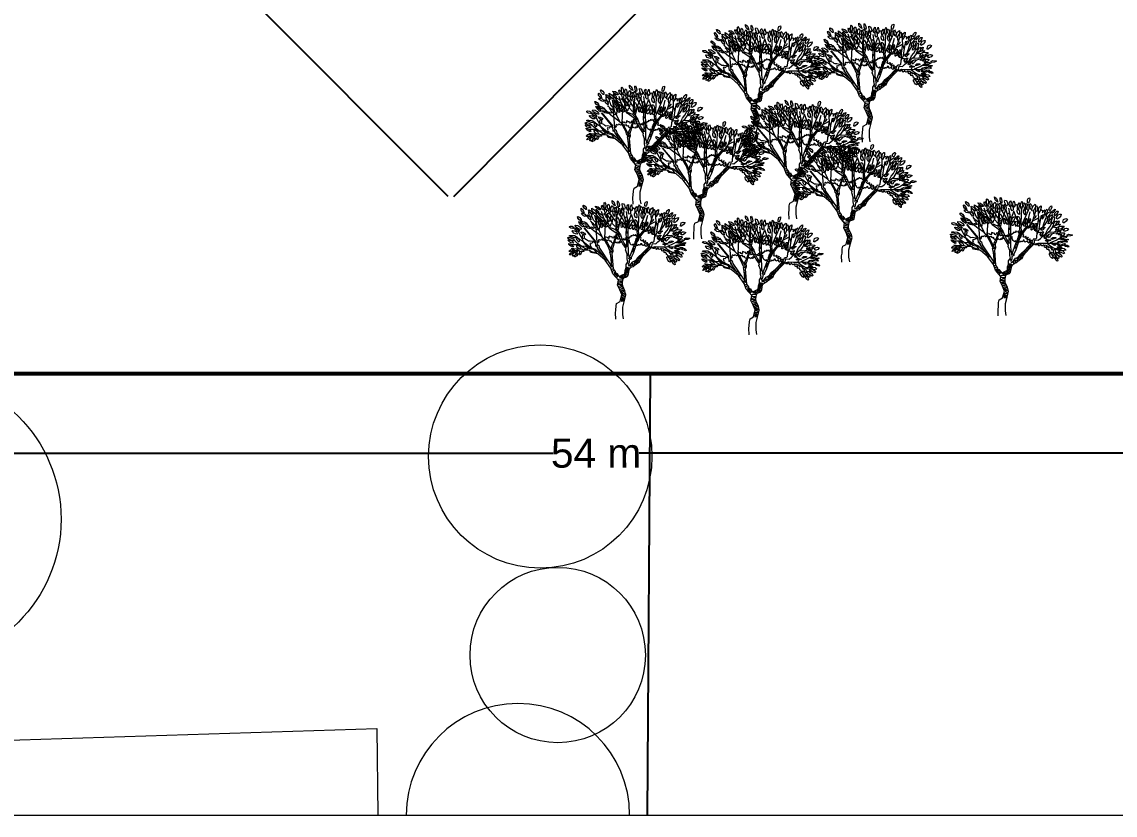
# Model space of a CAD drawing. Header units: millimetres. Extents: x 1055 to 35274, y -3049 to 16218.
# Drawn here: x 3909 to 6540, y 1122 to 3032 of the extents above; entities that cross this region are included whole.
import ezdxf

# ---------------------------------------------------------------- set-up
doc = ezdxf.new("R2010")
doc.units = ezdxf.units.MM
doc.linetypes.add('-1', pattern=[0])
doc.linetypes.add('DASHED', pattern=[0.75, 0.5, -0.25])
for name, color, linetype, lineweight in [('0-construction line', 1, 'Continuous', 0), ('Alberi', 84, 'Continuous', 9), ('Cartiglio', 8, 'Continuous', 9), ('contorno lotto', 162, 'Continuous', 53), ('Edifici__Null__ 1_ 2_ 3_ 4_ 5_ 6_ 7_ 8_ 9_ 10_ 11_', 250, '-1', 9), ('L-DAUN', 3, 'Continuous', 0), ('L-TRUNK', 22, 'Continuous', 0), ('Quote', 8, 'Continuous', 9), ('tree1', 7, 'Continuous', 0)]:
    doc.layers.add(name, color=color, linetype=linetype, lineweight=lineweight)
doc.layers.add('outside flooring', color=6, linetype='Continuous')
doc.layers.add('Recinzioni_', color=14, linetype='Continuous')
doc.styles.get("Standard").update_dxf_attribs({"font": 'arial.ttf'})
doc.dimstyles.new('ISO-25', dxfattribs={"dimtxt": 70, "dimasz": 80, "dimexe": 1.25, "dimexo": 0.625, "dimtad": 1, "dimtxsty": 'Standard', "dimcen": 2.5, "dimadec": 0, "dimazin": 0, "dimtfac": 1, "dimtmove": 0, "dimatfit": 3, "dimfxl": 1, "dimarcsym": 0})

# ---------------------------------------------------------------- blocks, each defined once
blk = doc.blocks.new('*D7')
at = {"layer": 'Defpoints', "color": 0, "transparency": 16777216}
for p in [(2596.2, 2184.2), (7985.2, 2184.2), (7985.2, 1993.1)]:
    blk.add_point(p, dxfattribs=at)
at = {"layer": 'Quote', "color": 0, "lineweight": -2, "transparency": 16777216}
for p, q in [((2596.2, 2183.5), (2596.2, 1991.9)), ((7985.2, 2183.5), (7985.2, 1991.9)), ((2676.2, 1993.1), (5186.5, 1993.1)), ((7905.2, 1993.1), (5394.8, 1993.1))]:
    blk.add_line(p, q, dxfattribs=at)
at = {"layer": 'Quote', "color": 0, "transparency": 16777216}
for points in [[(2676.2, 2006.5), (2676.2, 1979.8), (2596.2, 1993.1)], [(7905.2, 2006.5), (7905.2, 1979.8), (7985.2, 1993.1)]]:
    blk.add_solid(points, dxfattribs=at)
at = {"layer": 'Quote', "color": 0, "transparency": 16777216, "insert": (5290.7, 1993.1), "char_height": 70, "attachment_point": 5, "rotation": 0.094}
blk.add_mtext('54 m', dxfattribs=at)
blk = doc.blocks.new('TREE-19')
for p, q in [((-2330, 248), (-2490, 410)), ((-2036, 24), (-2361, 66)), ((-1888, -59), (-2311, 371)), ((-1646, -162), (-2132, 331)), ((-1450, -219), (-1958, 297)), ((-1114, 1178), (-1793, 1310)), ((-1277, -252), (-1793, 272)), ((-1246, 1435), (-1783, 1611)), ((-1180, 1320), (-1758, 1435)), ((-1031, 1047), (-1758, 1147)), ((-954, 915), (-1734, 995)), ((-1277, 1528), (-1724, 1712)), ((-830, 749), (-1658, 815)), ((-1329, 1650), (-1654, 1802)), ((-1121, -268), (-1640, 259)), ((-1422, 1965), (-1589, 2093)), ((-1374, 1799), (-1582, 1934)), ((-712, 596), (-1551, 617)), ((-977, -271), (-1501, 261)), ((-1388, 1904), (-1382, 2049)), ((-842, -265), (-1371, 272)), ((-570, 454), (-1311, 447)), ((-1278, 1545), (-1261, 1938)), ((-466, 357), (-1249, 312)), ((-716, -251), (-1245, 286)), ((-1163, 1286), (-1141, 1823)), ((-596, -230), (-1115, 296)), ((-1047, 1072), (-1019, 1749)), ((-483, -203), (-973, 294)), ((-929, 888), (-896, 1698)), ((-810, 728), (-773, 1658)), ((-375, -170), (-797, 258)), ((-691, 585), (-649, 1613)), ((-369, 253), (-677, 215)), ((-571, 457), (-527, 1540)), ((-239, -114), (-538, 144)), ((-150, -75), (-536, 252)), ((-451, 342), (-407, 1421)), ((-31, 141), (-363, 869)), ((-330, 237), (-292, 1177)), ((3, 258), (-264, 979)), ((-216, 167), (-192, 456)), ((34, 380), (-166, 1189)), ((85, 589), (-113, 1388)), ((146, 759), (-44, 1529)), ((10, 168), (486, 338)), ((21, 264), (394, 394)), ((213, 906), (32, 1637)), ((40, 410), (622, 561)), ((66, 520), (741, 695)), ((88, 115), (311, 198)), ((99, 632), (814, 817)), ((284, 1034), (114, 1721)), ((140, 746), (870, 935)), ((191, 862), (921, 1052)), ((365, 1158), (236, 1810)), ((253, 982), (976, 1169)), ((261, -8), (432, 511)), ((329, 1105), (1044, 1291)), ((376, -9), (606, 660)), ((475, 1298), (386, 1891)), ((421, 1232), (1132, 1416)), ((503, -8), (730, 548)), ((535, 1365), (1237, 1547)), ((575, 1406), (537, 1950)), ((604, -6), (998, 650)), ((683, 1507), (669, 1987)), ((683, 1507), (1352, 1680)), ((727, -1), (1181, 646)), ((763, 7), (983, -398)), ((793, 1595), (838, 2015)), ((824, 3), (1388, 623)), ((875, 3), (1170, -482)), ((893, 1664), (1024, 2024)), ((893, 1664), (1476, 1816)), ((968, 13), (1497, 594)), ((994, 14), (1308, -465)), ((1039, 1751), (1238, 2011)), ((1114, 24), (1606, 565)), ((1117, 28), (1493, -442)), ((1258, 32), (1684, -419)), ((1262, 39), (1714, 535)), ((1380, 1894), (1600, 1951)), ((1384, 54), (1858, -397)), ((1452, 62), (1847, 495)), ((1568, 75), (2030, -303)), ((1647, 90), (1980, 456)), ((1752, 97), (2129, -228)), ((1846, 123), (2119, 422)), ((1875, 119), (2236, -147)), ((1974, 148), (2340, -68)), ((2010, 155), (2239, 406)), ((2134, 181), (2436, 6)), ((2178, 190), (2359, 389)), ((2275, 213), (2481, 163)), ((2350, 231), (2478, 372)), ((-1888, -59), (-2265, -125)), ((-1777, -111), (-2164, -282)), ((-1646, -162), (-2055, -414)), ((-1505, -205), (-1958, -510)), ((-1362, -238), (-1831, -611)), ((-1185, -263), (-1686, -701)), ((-1038, -271), (-1547, -761)), ((-891, -269), (-1434, -791)), ((-731, -253), (-1302, -803)), ((-552, -220), (-1146, -791)), ((-349, -928), (-984, -1390)), ((-346, -160), (-946, -738)), ((-217, -445), (-932, -939)), ((-406, -1149), (-927, -1558)), ((-291, -697), (-921, -1164)), ((-438, -1364), (-853, -1700)), ((-427, -482), (-794, -753)), ((-475, -1579), (-790, -1873)), ((-128, -256), (-701, -539)), ((-480, -1779), (-680, -1984)), ((-491, -1973), (-622, -2173)), ((-491, -2204), (-575, -2372)), ((-480, -1737), (-238, -1952)), ((-480, -1936), (-328, -2089)), ((-480, -2136), (-370, -2388)), ((-233, -118), (-468, -393)), ((-454, -1548), (-228, -1774)), ((-443, -1417), (-238, -1548)), ((-412, -1217), (-154, -1443)), ((-359, -1017), (-23, -1406)), ((-307, -781), (30, -1248)), ((-238, -571), (72, -1049)), ((-154, -350), (66, -755)), ((-97, -247), (46, -414)), ((140, -93), (50, -590)), ((218, -150), (144, -538)), ((335, -239), (175, -819)), ((417, -317), (231, -989)), ((293, -11), (333, -196)), ((498, -401), (301, -1113)), ((312, -219), (1112, -450)), ((576, -494), (375, -1221)), ((398, -8), (472, -270)), ((651, -597), (450, -1323)), ((467, -368), (1258, -596)), ((517, -8), (649, -342)), ((724, -710), (525, -1430)), ((585, -506), (1346, -726)), ((792, -837), (595, -1550)), ((856, -980), (661, -1688)), ((678, -637), (1402, -846)), ((680, -4), (802, -376)), ((914, -1146), (722, -1844)), ((754, -763), (1433, -959)), ((963, -1345), (779, -2011)), ((820, -895), (1450, -1109)), ((995, -1606), (835, -2187)), ((887, -1060), (1445, -1280)), ((951, -2142), (890, -2362)), ((930, -1201), (1420, -1440)), ((963, -1345), (1386, -1572)), ((985, -1484), (1327, -1733)), ((995, -1606), (1241, -1899)), ((997, -1775), (1123, -2077))]:
    blk.add_line(p, q)
blk.add_circle((0, 0), 145)
for centre, radius, start, end in [((-998, 1698), 1969, 220.736599, 296.23892), ((1701, 2705), 3197, 191.629118, 235.247856), ((1969, 15), 1969, 100.736599, 176.23892), ((377, 8234), 8243, 268.382188, 284.988669), ((4051, -2044), 4538, 155.048206, 185.596524), ((-971, -1713), 1969, 340.736599, 56.23892)]:
    blk.add_arc(centre, radius, start, end)
blk = doc.blocks.new('TREE-4')
blk.add_lwpolyline([(218, 797, 0.07861572), (51, 843, 0.06746967), (-150, 840, 0.09383909), (-342, 771, 0.07485286), (-541, 611, 0.09905294), (-671, 398, 0.07035429), (-743, 55, 0.09130644), (-707, -265, 0.09828523), (-565, -529, 0.13267708), (-321, -702, 0.10467342), (52, -757, 0.10296821), (434, -652, 0.16479603), (610, -472, 0.0778596), (683, -224, 0.07213624), (681, 55, 0.0409464), (610, 350, 0.06377986), (526, 526, 0.06916554), (387, 687, 0.07331073)], format="xyb", close=True)
for centre, radius in [((5, -40), 74.5), ((22, 76), 41.4)]:
    blk.add_circle(centre, radius)
for centre, radius, start, end in [((-37, -72), 770, 157.176454, 179.629655), ((74, -118), 889, 136.308422, 157.176454), ((334, -367), 1249, 120.210932, 136.308422), ((26, 163), 636, 97.583481, 120.210932), ((55, -57), 858, 80.460401, 97.583481), ((106, 248), 549, 59.016862, 80.460401), ((3, 76), 749, 43.577352, 59.016862), ((145, 211), 554, 25.596938, 43.577352), ((22, 152), 690, 8.825361, 25.596938), ((-54, 138), 767, 338.401497, 352.998992), ((-62, 139), 774, 352.998992, 8.825361), ((-233, -70), 574, 179.629655, 209.86044), ((59, 97), 910, 209.86044, 233.76278), ((96, 148), 973, 233.76278, 257.278482), ((-32, -419), 392, 257.278482, 294.710514), ((-217, -15), 836, 294.710514, 312.518692), ((-309, 85), 972, 312.518692, 329.022513), ((-1063, 538), 1852, 329.022513, 338.401497)]:
    blk.add_arc(centre, radius, start, end)
blk = doc.blocks.new('676878')
at = {"layer": 'tree1'}
for p, q in [((-613, 186), (-474, 202)), ((-474, 202), (-577, 257)), ((-577, 257), (-577, 257))]:
    blk.add_line(p, q, dxfattribs=at)
blk.add_circle((-45, 0), 45.1, dxfattribs=at)
for centre, radius, start, end in [((-15, -22), 634, 160.842609, 187.275005), ((-15, -22), 622, 126.075083, 153.62454), ((-425, 220), 265, 48.520325, 80.515134), ((-15, -22), 629, 89.332148, 114.385638), ((-389, 446), 154, 343.655493, 39.759999), ((-211, 505), 228, 352.077489, 26.612844), ((-105, 671), 238, 304.186829, 338.541103), ((-15, -22), 627, 62.876655, 77.702132), ((90, 537), 182, 315.845394, 359.765052), ((-293, 2253), 1928, 285.439748, 290.709938), ((482, 26), 276, 83.532262, 121.654398), ((1128, 2444), 2321, 250.086489, 256.345106), ((-15, -22), 618, 31.409837, 49.47525), ((-15, -22), 630, 340.330732, 19.429966), ((-725, -1138), 1040, 77.372822, 85.464893), ((-10, -616), 693, 134.778173, 147.331466), ((-15, -22), 619, 200.810297, 231.439163), ((-301, -493), 103, 97.74104, 188.810745), ((-1600, -639), 1308, 2.946464, 10.923814), ((-15, -22), 616, 243.149833, 261.835621), ((143, -548), 260, 160.600851, 199.399149), ((114, -447), 210, 186.191154, 248.495169), ((-15, -22), 623, 274.723625, 290.327701), ((344, -469), 193, 170.631375, 220.627816), ((380, -165), 355, 230.458233, 263.10928), ((-15, -22), 607, 305.394039, 326.246376), ((418, 524), 774, 266.745495, 282.014626), ((-5, -770), 644, 39.653587, 53.992991)]:
    blk.add_arc(centre, radius, start, end, dxfattribs=at)
blk = doc.blocks.new('T-PLUMERIA1')
at = {"layer": 'L-DAUN'}
for points in [[(-2208, 4689), (-2276, 4746), (-2305, 4751), (-2314, 4698), (-2290, 4626), (-2242, 4548), (-2203, 4568), (-2189, 4602), (-2198, 4640)], [(-1736, 4481), (-1745, 4599), (-1763, 4694), (-1822, 4742), (-1852, 4754), (-1849, 4688), (-1825, 4591), (-1796, 4522), (-1757, 4448), (-1739, 4433)], [(-1629, 4519), (-1620, 4611), (-1629, 4730), (-1659, 4769), (-1692, 4691), (-1695, 4605), (-1683, 4540), (-1665, 4522)], [(-1454, 4555), (-1463, 4656), (-1496, 4724), (-1552, 4789), (-1600, 4831), (-1611, 4780), (-1603, 4706), (-1582, 4656), (-1546, 4605), (-1505, 4543), (-1469, 4534)], [(-1419, 4591), (-1377, 4665), (-1371, 4724), (-1368, 4816), (-1383, 4855), (-1421, 4810), (-1451, 4754), (-1469, 4683), (-1457, 4629)], [(-1285, 5070), (-1353, 5099), (-1362, 5036), (-1333, 4935), (-1285, 4877), (-1256, 4906), (-1256, 4969), (-1266, 5017)], [(-1273, 4561), (-1249, 4614), (-1249, 4709), (-1249, 4772), (-1306, 4825), (-1321, 4783), (-1321, 4691), (-1318, 4623), (-1309, 4591)], [(-1101, 4887), (-1145, 4837), (-1166, 4780), (-1172, 4694), (-1175, 4629), (-1169, 4585), (-1151, 4605), (-1128, 4668), (-1089, 4754), (-1077, 4825), (-1080, 4869)], [(-1024, 4955), (-1047, 4881), (-1041, 4763), (-1018, 4659), (-1003, 4599), (-994, 4629), (-976, 4706), (-964, 4807), (-988, 4884), (-997, 4917)], [(-835, 4633), (-835, 4736), (-862, 4816), (-909, 4882), (-930, 4864), (-921, 4763), (-894, 4668), (-859, 4633)], [(-687, 4692), (-636, 4757), (-627, 4840), (-648, 4908), (-678, 4971), (-695, 4908), (-713, 4825), (-716, 4757), (-704, 4722)], [(-600, 4544), (-553, 4606), (-547, 4674), (-550, 4751), (-565, 4796), (-600, 4763), (-636, 4680), (-642, 4606), (-633, 4561)], [(-497, 4722), (-473, 4814), (-488, 4903), (-520, 4959), (-547, 4971), (-553, 4903), (-541, 4819), (-529, 4751), (-514, 4727)], [(-375, 4751), (-321, 4808), (-286, 4891), (-274, 4971), (-280, 5009), (-336, 4992), (-378, 4932), (-405, 4831), (-399, 4781)], [(-267, 4825), (-314, 4757), (-344, 4677), (-332, 4582), (-317, 4534), (-290, 4579), (-264, 4638), (-264, 4700), (-258, 4769)], [(-158, 4558), (-131, 4609), (-134, 4704), (-155, 4799), (-179, 4796), (-197, 4713), (-209, 4641), (-200, 4558), (-185, 4544)], [(-96, 5123), (-135, 5041), (-159, 4949), (-145, 4867), (-106, 4896), (-82, 4978), (-77, 5051), (-77, 5109)], [(-30, 4766), (-39, 4837), (-60, 4882), (-105, 4825), (-120, 4745), (-131, 4653), (-105, 4612), (-81, 4636), (-60, 4686)], [(26, 4861), (-36, 4754), (-57, 4650), (-42, 4597), (-13, 4630), (29, 4701), (44, 4769), (44, 4822)], [(160, 5147), (82, 5080), (49, 5002), (20, 4911), (68, 4940), (140, 5012), (155, 5089), (160, 5123)], [(202, 4680), (211, 4751), (211, 4825), (175, 4881), (139, 4920), (119, 4887), (113, 4813), (122, 4748), (142, 4700), (181, 4644)], [(318, 4748), (252, 4718), (228, 4653), (240, 4620), (252, 4605), (297, 4629), (320, 4665), (332, 4715), (329, 4745)], [(326, 4760), (359, 4834), (362, 4908), (332, 4988), (291, 4950), (276, 4863), (279, 4780), (294, 4733)], [(434, 4789), (403, 4707), (412, 4646), (438, 4589), (464, 4602), (477, 4654), (486, 4715), (473, 4741)], [(493, 5062), (445, 5015), (424, 4917), (436, 4834), (454, 4795), (484, 4792), (507, 4890), (507, 4994), (507, 5041)], [(599, 4941), (537, 4867), (516, 4790), (519, 4742), (539, 4736), (587, 4787), (608, 4855), (617, 4897)], [(872, 4894), (765, 4873), (682, 4808), (646, 4730), (709, 4730), (816, 4802), (857, 4840), (881, 4867)], [(843, 4768), (786, 4715), (739, 4663), (730, 4606), (773, 4606), (821, 4659), (852, 4715), (865, 4741)], [(1036, 4807), (950, 4745), (882, 4683), (837, 4611), (834, 4564), (849, 4546), (914, 4591), (977, 4638), (1015, 4700), (1036, 4763)], [(1169, 4742), (1077, 4700), (1030, 4662), (974, 4591), (959, 4543), (994, 4540), (1083, 4597), (1143, 4650), (1169, 4686), (1190, 4715)], [(1389, 4939), (1319, 4892), (1275, 4835), (1265, 4746), (1292, 4746), (1366, 4815), (1404, 4874), (1414, 4931)], [(1490, 4805), (1443, 4755), (1391, 4676), (1369, 4599), (1394, 4597), (1463, 4654), (1493, 4706), (1503, 4768), (1500, 4790)], [(-2513, 4203), (-2537, 4299), (-2586, 4362), (-2668, 4391), (-2721, 4401), (-2707, 4328), (-2634, 4241), (-2591, 4207), (-2533, 4179)], [(-2436, 4338), (-2441, 4434), (-2484, 4483), (-2528, 4521), (-2586, 4531), (-2576, 4473), (-2508, 4362), (-2450, 4328)], [(-2343, 4529), (-2387, 4577), (-2455, 4616), (-2459, 4582), (-2397, 4481), (-2339, 4437), (-2319, 4437), (-2314, 4486)], [(-2303, 3985), (-2300, 4066), (-2321, 4160), (-2351, 4232), (-2407, 4294), (-2425, 4255), (-2419, 4163), (-2395, 4092), (-2365, 4033), (-2330, 3997)], [(-2193, 4163), (-2205, 4249), (-2244, 4321), (-2288, 4359), (-2348, 4380), (-2333, 4318), (-2303, 4249), (-2273, 4193), (-2235, 4157), (-2199, 4134)], [(-2078, 4270), (-2086, 4347), (-2110, 4410), (-2175, 4469), (-2226, 4505), (-2273, 4519), (-2273, 4478), (-2229, 4392), (-2181, 4335), (-2128, 4285)], [(-2128, 4149), (-2122, 4246), (-2155, 4318), (-2178, 4318), (-2193, 4211), (-2178, 4146), (-2164, 4116)], [(-2018, 4359), (-2024, 4451), (-2042, 4534), (-2069, 4588), (-2104, 4620), (-2122, 4558), (-2095, 4457), (-2057, 4383)], [(-1122, 4620), (-1163, 4558), (-1169, 4487), (-1166, 4427), (-1157, 4377), (-1148, 4359), (-1128, 4380), (-1101, 4445), (-1098, 4510), (-1104, 4585)], [(-884, 4077), (-837, 4187), (-825, 4264), (-837, 4318), (-887, 4282), (-926, 4202), (-929, 4125), (-923, 4080)], [(-856, 4615), (-912, 4535), (-915, 4463), (-912, 4398), (-897, 4389), (-841, 4425), (-814, 4508), (-814, 4573), (-823, 4600)], [(-584, 4071), (-587, 4152), (-611, 4235), (-667, 4285), (-733, 4297), (-733, 4249), (-688, 4169), (-650, 4101), (-617, 4066)], [(-421, 4261), (-415, 4362), (-433, 4436), (-463, 4439), (-492, 4362), (-480, 4249), (-472, 4199), (-454, 4208)], [(107, 4647), (86, 4703), (56, 4659), (44, 4585), (50, 4499), (56, 4451), (86, 4481), (116, 4561), (119, 4599)], [(306, 4595), (218, 4504), (221, 4433), (241, 4378), (306, 4423), (332, 4482), (345, 4556), (335, 4595)], [(312, 4436), (267, 4374), (260, 4283), (283, 4222), (309, 4267), (335, 4335), (351, 4394), (345, 4430)], [(495, 4585), (451, 4572), (394, 4532), (399, 4498), (373, 4458), (377, 4411), (416, 4406), (434, 4467), (451, 4498), (473, 4515), (499, 4537), (508, 4563)], [(495, 4219), (521, 4310), (495, 4315), (464, 4267), (438, 4210), (442, 4184), (486, 4210)], [(592, 4280), (511, 4232), (501, 4157), (511, 4105), (547, 4111), (579, 4163), (608, 4209), (612, 4248)], [(547, 4367), (634, 4419), (695, 4485), (743, 4554), (739, 4598), (682, 4576), (621, 4541), (577, 4493), (547, 4441), (538, 4402)], [(686, 4303), (667, 4241), (670, 4150), (686, 4063), (699, 4056), (725, 4121), (729, 4202), (709, 4261), (703, 4280)], [(826, 4410), (771, 4358), (751, 4280), (742, 4209), (748, 4170), (800, 4228), (820, 4290), (833, 4335), (836, 4381)], [(1140, 4635), (1083, 4594), (1057, 4552), (1042, 4481), (1021, 4424), (1033, 4413), (1092, 4436), (1134, 4499), (1164, 4567), (1167, 4617), (1167, 4650)], [(1232, 4519), (1167, 4481), (1104, 4421), (1077, 4335), (1077, 4306), (1113, 4306), (1167, 4365), (1205, 4427), (1232, 4472), (1238, 4493)], [(1532, 4258), (1440, 4235), (1354, 4214), (1285, 4169), (1262, 4131), (1294, 4107), (1392, 4140), (1460, 4181), (1502, 4217)], [(1463, 4589), (1414, 4582), (1342, 4552), (1302, 4513), (1277, 4456), (1319, 4448), (1391, 4473), (1456, 4530), (1480, 4565)], [(1629, 4448), (1555, 4401), (1493, 4324), (1483, 4258), (1505, 4262), (1580, 4310), (1644, 4379), (1654, 4438)], [(-2823, 3686), (-2871, 3778), (-2948, 3787), (-3035, 3758), (-2972, 3691), (-2900, 3662), (-2837, 3657)], [(-2798, 4048), (-2827, 4169), (-2924, 4203), (-2997, 4183), (-2939, 4096), (-2847, 4024), (-2803, 4024)], [(-2448, 3891), (-2532, 3930), (-2602, 3954), (-2662, 3968), (-2680, 3965), (-2641, 3888), (-2585, 3842), (-2497, 3810), (-2434, 3814), (-2364, 3832)], [(-2508, 3972), (-2546, 4039), (-2599, 4098), (-2631, 4109), (-2620, 4032), (-2588, 3958), (-2539, 3937), (-2494, 3933)], [(-2346, 3842), (-2385, 3940), (-2423, 4025), (-2469, 4081), (-2529, 4109), (-2529, 4056), (-2497, 3965), (-2444, 3898), (-2374, 3853)], [(-2164, 3977), (-2178, 4057), (-2205, 4095), (-2244, 4163), (-2291, 4190), (-2318, 4169), (-2276, 4077), (-2247, 4024), (-2208, 3994)], [(-1844, 3718), (-1875, 3774), (-1914, 3802), (-1958, 3818), (-2016, 3829), (-2016, 3804), (-1975, 3779), (-1939, 3741), (-1916, 3705), (-1891, 3699), (-1875, 3699)], [(-1552, 3861), (-1579, 3950), (-1614, 3994), (-1665, 3991), (-1680, 3977), (-1620, 3888), (-1585, 3849)], [(-1573, 3671), (-1567, 3748), (-1576, 3816), (-1617, 3864), (-1647, 3849), (-1623, 3763), (-1597, 3698)], [(-1463, 3837), (-1519, 3870), (-1561, 3849), (-1525, 3799), (-1481, 3745), (-1436, 3710), (-1416, 3715), (-1419, 3775), (-1439, 3804)], [(-1389, 3834), (-1410, 3923), (-1445, 3985), (-1502, 4015), (-1505, 3947), (-1475, 3861), (-1439, 3828)], [(-1315, 4009), (-1321, 4095), (-1350, 4178), (-1380, 4214), (-1389, 4155), (-1362, 4068), (-1329, 4021)], [(-1196, 4223), (-1234, 4157), (-1229, 4051), (-1199, 3953), (-1178, 3956), (-1178, 4045), (-1178, 4178)], [(-1095, 4083), (-1136, 4015), (-1157, 3941), (-1151, 3873), (-1110, 3885), (-1083, 3944), (-1071, 3994), (-1077, 4039)], [(-887, 4015), (-923, 4080), (-961, 4098), (-949, 4039), (-914, 4000)], [(-863, 4042), (-905, 3977), (-914, 3914), (-875, 3873), (-854, 3864), (-837, 3908), (-834, 3956), (-843, 4003), (-840, 4051)], [(-751, 3867), (-739, 3938), (-733, 4009), (-754, 4060), (-795, 4074), (-828, 4074), (-828, 4027), (-819, 3977), (-798, 3923), (-771, 3893)], [(-590, 3920), (-593, 4009), (-620, 4051), (-685, 4083), (-730, 4089), (-721, 4045), (-688, 3962), (-632, 3914), (-620, 3908)], [(-311, 4175), (-391, 4116), (-409, 4018), (-415, 3944), (-371, 3971), (-338, 4033), (-317, 4083), (-308, 4128)], [(-255, 3974), (-234, 4060), (-234, 4146), (-252, 4229), (-279, 4199), (-290, 4095), (-293, 4015), (-279, 3982)], [(647, 4157), (602, 4105), (589, 4007), (595, 3959), (628, 3978), (644, 4033), (657, 4085), (660, 4111)], [(1333, 4045), (1264, 4039), (1184, 4015), (1128, 3988), (1098, 3950), (1095, 3926), (1152, 3929), (1220, 3950), (1270, 3977), (1303, 4006)], [(1576, 4211), (1508, 4166), (1425, 4095), (1383, 4018), (1392, 3991), (1451, 4021), (1514, 4074), (1567, 4143), (1603, 4211), (1609, 4232)], [(1746, 4076), (1643, 4064), (1556, 4002), (1494, 3939), (1491, 3895), (1521, 3886), (1634, 3930), (1708, 3984), (1752, 4034), (1755, 4052)], [(1779, 3957), (1675, 3916), (1598, 3859), (1568, 3809), (1592, 3788), (1678, 3827), (1746, 3871), (1791, 3921), (1794, 3945)], [(1859, 3841), (1779, 3821), (1702, 3782), (1663, 3729), (1663, 3687), (1738, 3696), (1815, 3729), (1862, 3782), (1883, 3824), (1883, 3835)], [(2008, 4022), (1960, 4034), (1892, 4025), (1830, 3987), (1821, 3945), (1853, 3927), (1936, 3942), (1990, 3969), (2011, 3996)], [(-2982, 3498), (-3050, 3531), (-3185, 3507), (-3209, 3493), (-3117, 3454), (-2992, 3449), (-2972, 3464)], [(-2715, 3400), (-2806, 3442), (-2897, 3442), (-2971, 3424), (-2922, 3379), (-2862, 3358), (-2806, 3354), (-2739, 3347), (-2676, 3337), (-2655, 3347)], [(-2620, 3540), (-2701, 3586), (-2785, 3589), (-2855, 3589), (-2859, 3568), (-2883, 3554), (-2827, 3495), (-2718, 3435), (-2694, 3424), (-2708, 3470), (-2750, 3523), (-2680, 3502), (-2623, 3502), (-2599, 3512)], [(-2810, 3351), (-2834, 3333), (-2785, 3301), (-2704, 3298), (-2634, 3312), (-2638, 3333), (-2697, 3333), (-2746, 3337)], [(-2560, 3691), (-2620, 3751), (-2676, 3765), (-2753, 3775), (-2810, 3765), (-2778, 3733), (-2732, 3698), (-2687, 3691), (-2631, 3677), (-2581, 3677)], [(-2511, 3526), (-2529, 3589), (-2574, 3628), (-2655, 3659), (-2697, 3663), (-2683, 3607), (-2627, 3561), (-2560, 3540)], [(-2290, 3333), (-2321, 3358), (-2357, 3386), (-2416, 3389), (-2490, 3382), (-2486, 3361), (-2448, 3344), (-2399, 3330), (-2357, 3312), (-2311, 3308), (-2293, 3312)], [(-2149, 3407), (-2167, 3487), (-2198, 3533), (-2244, 3551), (-2318, 3554), (-2307, 3509), (-2237, 3445), (-2212, 3407), (-2184, 3382), (-2163, 3375)], [(-1998, 3389), (-2019, 3442), (-2054, 3498), (-2104, 3512), (-2114, 3484), (-2072, 3431), (-2065, 3393), (-2033, 3358), (-2005, 3347), (-1998, 3365)], [(-1805, 3524), (-1847, 3585), (-1883, 3619), (-1941, 3643), (-1961, 3632), (-1911, 3563), (-1877, 3505), (-1841, 3485), (-1822, 3485), (-1805, 3494)], [(-1891, 3510), (-1950, 3508), (-1950, 3469), (-1889, 3452), (-1850, 3449), (-1825, 3466), (-1839, 3477), (-1869, 3494)], [(1503, 3782), (1426, 3764), (1346, 3726), (1313, 3675), (1337, 3654), (1438, 3684), (1482, 3726), (1506, 3752), (1509, 3761)], [(1437, 3572), (1434, 3624), (1411, 3656), (1382, 3650), (1363, 3604), (1372, 3527), (1385, 3478), (1428, 3501), (1437, 3530)], [(1652, 3520), (1593, 3465), (1580, 3377), (1600, 3335), (1645, 3384), (1671, 3436), (1691, 3481)], [(2008, 3631), (1922, 3631), (1788, 3622), (1717, 3586), (1672, 3548), (1729, 3527), (1818, 3530), (1880, 3554), (1942, 3571), (1990, 3595), (2011, 3604)], [(2067, 3533), (2008, 3533), (1910, 3506), (1844, 3476), (1791, 3426), (1782, 3402), (1850, 3411), (1928, 3417), (2011, 3447), (2058, 3485), (2070, 3506)], [(2040, 3429), (1984, 3417), (1907, 3390), (1853, 3349), (1827, 3304), (1838, 3301), (1928, 3310), (1987, 3337), (2034, 3379), (2061, 3411), (2073, 3423)], [(-2887, 3073), (-2975, 3059), (-3027, 3021), (-3049, 2978), (-3017, 2968), (-2964, 2993), (-2901, 3000), (-2866, 3021), (-2866, 3038)], [(-2760, 2926), (-2855, 2908), (-2908, 2863), (-2926, 2838), (-2796, 2810), (-2725, 2845), (-2683, 2877), (-2673, 2898)], [(-2680, 3038), (-2722, 3077), (-2806, 3112), (-2866, 3122), (-2912, 3108), (-2855, 3056), (-2792, 3038), (-2753, 3021), (-2704, 3017)], [(-2673, 2845), (-2789, 2813), (-2841, 2768), (-2866, 2715), (-2852, 2680), (-2743, 2726), (-2666, 2761), (-2631, 2796), (-2620, 2831), (-2634, 2845)], [(-2550, 3165), (-2609, 3210), (-2676, 3228), (-2750, 3224), (-2782, 3175), (-2718, 3154), (-2666, 3143), (-2606, 3150), (-2585, 3140)], [(-2550, 2982), (-2662, 2996), (-2718, 2964), (-2753, 2926), (-2673, 2919), (-2606, 2929), (-2564, 2961)], [(-2571, 3115), (-2648, 3080), (-2673, 3052), (-2683, 3024), (-2623, 3028), (-2571, 3059), (-2536, 3094), (-2529, 3126), (-2543, 3133)], [(-2476, 2908), (-2564, 2915), (-2627, 2901), (-2683, 2880), (-2645, 2856), (-2581, 2842), (-2529, 2856), (-2490, 2884)], [(-2342, 3150), (-2409, 3129), (-2444, 3098), (-2469, 3059), (-2437, 3042), (-2335, 3094), (-2311, 3129), (-2318, 3143)], [(-2426, 2880), (-2455, 2827), (-2469, 2764), (-2469, 2683), (-2426, 2672), (-2405, 2736), (-2388, 2813), (-2391, 2859)], [(-2061, 3266), (-2111, 3270), (-2156, 3284), (-2216, 3287), (-2272, 3270), (-2248, 3252), (-2177, 3235), (-2132, 3224), (-2061, 3235), (-2037, 3256)], [(1562, 2871), (1539, 2931), (1503, 2954), (1467, 2960), (1467, 2919), (1497, 2865), (1530, 2812), (1559, 2794), (1571, 2791), (1586, 2830), (1580, 2848)], [(1693, 3204), (1631, 3195), (1562, 3159), (1524, 3112), (1509, 3055), (1515, 3034), (1577, 3043), (1622, 3076), (1657, 3112), (1687, 3153), (1690, 3177)], [(1643, 2948), (1610, 2975), (1580, 2975), (1562, 2925), (1574, 2871), (1604, 2836), (1637, 2821), (1669, 2851), (1663, 2901), (1657, 2922)], [(1803, 2948), (1755, 2981), (1702, 2993), (1637, 2993), (1654, 2954), (1702, 2919), (1746, 2904), (1797, 2901), (1824, 2916), (1821, 2925)], [(1830, 2854), (1797, 2877), (1758, 2883), (1726, 2868), (1729, 2833), (1755, 2794), (1785, 2762), (1821, 2741), (1862, 2732), (1871, 2741), (1862, 2788), (1850, 2824)], [(2017, 2942), (2002, 2978), (1954, 3008), (1904, 3023), (1844, 3017), (1800, 3011), (1800, 2990), (1841, 2960), (1886, 2942), (1951, 2931), (1996, 2928), (2005, 2931)], [(2034, 3281), (1969, 3266), (1919, 3239), (1856, 3189), (1835, 3141), (1865, 3129), (1942, 3168), (1999, 3209), (2025, 3239), (2031, 3254)], [(1963, 2856), (1916, 2904), (1874, 2913), (1835, 2913), (1835, 2892), (1871, 2851), (1910, 2815), (1954, 2791), (1996, 2782), (2002, 2794), (1987, 2818)], [(-2578, 2739), (-2658, 2687), (-2729, 2630), (-2753, 2557), (-2732, 2536), (-2581, 2623), (-2528, 2680), (-2525, 2739), (-2535, 2746)], [(-2497, 2637), (-2567, 2616), (-2620, 2560), (-2623, 2500), (-2606, 2476), (-2553, 2511), (-2521, 2557), (-2490, 2578), (-2479, 2602)], [(-2451, 2536), (-2521, 2500), (-2560, 2434), (-2570, 2374), (-2546, 2360), (-2504, 2399), (-2469, 2444), (-2433, 2493), (-2426, 2515)], [(-2270, 2722), (-2303, 2751), (-2334, 2743), (-2342, 2720), (-2379, 2718), (-2408, 2695), (-2425, 2656), (-2423, 2625), (-2410, 2604), (-2373, 2625), (-2344, 2637), (-2317, 2648), (-2301, 2675)], [(-2226, 2722), (-2286, 2687), (-2328, 2627), (-2356, 2557), (-2363, 2493), (-2346, 2476), (-2304, 2507), (-2261, 2557), (-2233, 2602), (-2216, 2655), (-2216, 2687)], [(1764, 2773), (1738, 2809), (1705, 2830), (1666, 2830), (1637, 2815), (1648, 2782), (1690, 2744), (1723, 2720), (1755, 2705), (1779, 2699), (1779, 2717)]]:
    blk.add_lwpolyline(points, close=True, dxfattribs=at)
for points in [[(-1169, 4751), (-1175, 4804), (-1190, 4858), (-1214, 4864), (-1231, 4828), (-1240, 4783), (-1243, 4757)], [(-1047, 4789), (-1083, 4795)], [(-920, 4748), (-938, 4769), (-952, 4783)], [(-715, 4739), (-745, 4786), (-765, 4819), (-789, 4822), (-810, 4766), (-819, 4712), (-825, 4703)], [(-2051, 4374), (-2063, 4338), (-2095, 4341)], [(-1908, 4454), (-1959, 4537), (-2009, 4588), (-2021, 4546), (-1997, 4478), (-1997, 4436), (-2021, 4413)], [(-1885, 4208), (-1905, 4303), (-1932, 4365), (-1962, 4386), (-1974, 4306), (-1944, 4229), (-1899, 4187)], [(-1801, 4534), (-1893, 4582), (-1911, 4549), (-1908, 4454)], [(-1318, 4691), (-1377, 4677)], [(-91, 4417), (-136, 4319), (-162, 4225), (-159, 4147), (-152, 4092), (-126, 4102), (-117, 4131), (-117, 4105), (-133, 4030), (-110, 4037), (-94, 4033), (-94, 4001), (-58, 3972), (-42, 3978), (-42, 4040), (-45, 4095), (-68, 4076), (-65, 4095), (-42, 4199), (-55, 4232), (-74, 4228), (-94, 4186)], [(885, 4063), (959, 4124), (1024, 4176), (1063, 4228), (1089, 4267)], [(-2648, 3870), (-2725, 3884), (-2813, 3877), (-2848, 3881), (-2824, 3828), (-2760, 3796), (-2715, 3772)], [(-2480, 3699), (-2544, 3727), (-2608, 3779), (-2630, 3815)], [(-2524, 3815), (-2497, 3760), (-2477, 3718), (-2477, 3702)], [(-2360, 4053), (-2420, 4081), (-2462, 4098), (-2458, 4067)], [(-1236, 3799), (-1319, 3810), (-1383, 3832)], [(-1206, 3838), (-1172, 3899), (-1170, 3949)], [(338, 4045), (364, 4001), (399, 4023), (416, 3997), (429, 3984), (442, 4027), (434, 4062), (477, 4058), (486, 4014), (516, 4010), (525, 4041), (538, 4045)], [(543, 4118), (534, 4072), (547, 4050), (563, 4056), (589, 4066)], [(745, 3864), (803, 3881), (839, 3900)], [(911, 3978), (862, 3955)], [(1041, 4150), (982, 4079), (953, 4014), (911, 3968), (959, 3936), (1018, 3972), (1063, 3981)], [(-2827, 3322), (-2869, 3301), (-2912, 3305), (-2989, 3319), (-3031, 3305), (-3003, 3284), (-2915, 3259), (-2926, 3245), (-2954, 3231), (-2996, 3200), (-2943, 3189), (-2848, 3193), (-2803, 3193), (-2760, 3217), (-2782, 3245), (-2845, 3259), (-2912, 3263)], [(-2424, 3643), (-2502, 3657), (-2552, 3680)], [(-2316, 3544), (-2355, 3563), (-2402, 3571), (-2458, 3588), (-2488, 3599)], [(-2130, 3272), (-2133, 3286), (-2100, 3311), (-2075, 3311), (-2069, 3355), (-2022, 3349), (-1994, 3347), (-1980, 3391), (-1991, 3416), (-1964, 3441), (-1919, 3444)], [(-1733, 3624), (-1764, 3610), (-1803, 3616), (-1819, 3621), (-1827, 3605), (-1825, 3571)], [(-1592, 3677), (-1644, 3677), (-1664, 3699), (-1686, 3702)], [(-1459, 3203), (-1466, 3238), (-1441, 3270), (-1434, 3252), (-1392, 3228), (-1350, 3231), (-1371, 3280), (-1381, 3309), (-1357, 3330), (-1318, 3291), (-1272, 3280), (-1258, 3277), (-1251, 3302), (-1276, 3354), (-1301, 3396), (-1279, 3375), (-1251, 3354), (-1209, 3337), (-1199, 3347), (-1209, 3417), (-1185, 3442), (-1164, 3414), (-1153, 3400), (-1128, 3400), (-1104, 3403), (-1069, 3442), (-1086, 3481), (-1104, 3512), (-1079, 3537), (-1072, 3551), (-1072, 3565)], [(-925, 3558), (-893, 3582), (-883, 3631), (-868, 3656), (-858, 3656), (-844, 3628), (-819, 3624), (-788, 3628), (-777, 3656), (-735, 3646), (-739, 3621), (-724, 3603), (-693, 3610), (-658, 3617), (-654, 3586), (-651, 3568), (-626, 3558), (-609, 3561), (-584, 3551), (-580, 3516), (-573, 3498), (-549, 3502), (-535, 3502)], [(-785, 3207), (-736, 3259), (-740, 3217), (-722, 3203), (-673, 3224), (-631, 3259), (-627, 3284), (-624, 3305), (-592, 3319), (-596, 3372), (-599, 3414), (-578, 3435), (-564, 3382), (-540, 3361)], [(-454, 3484), (-405, 3509), (-394, 3481), (-412, 3456), (-415, 3417), (-377, 3431), (-356, 3477), (-317, 3463), (-317, 3442), (-296, 3438)], [(-242, 3382), (-228, 3344), (-196, 3344), (-172, 3386), (-161, 3386), (-161, 3344), (-172, 3315), (-144, 3298), (-123, 3322), (-102, 3347), (-95, 3305), (-66, 3287), (-42, 3305), (-28, 3322), (14, 3322), (35, 3308), (42, 3312)], [(-194, 3495), (-138, 3495), (-131, 3474), (-89, 3463), (-61, 3488), (-75, 3526), (-82, 3544), (-57, 3565), (-43, 3582)], [(20, 3554), (38, 3582), (83, 3586), (80, 3561), (91, 3530), (122, 3505), (157, 3523), (147, 3544), (189, 3568), (224, 3558), (238, 3589), (277, 3600), (308, 3561), (277, 3530), (315, 3502), (357, 3519), (379, 3551), (414, 3537), (438, 3551), (459, 3582), (473, 3572)], [(109, 3301), (158, 3308), (190, 3336), (190, 3358), (193, 3382), (239, 3375), (257, 3368), (274, 3389), (278, 3414), (302, 3438), (330, 3421), (348, 3410), (373, 3410), (404, 3417)], [(485, 3424), (541, 3410), (562, 3428), (573, 3445), (615, 3463), (633, 3435), (650, 3424), (671, 3421), (703, 3442), (734, 3435), (756, 3389), (738, 3368), (752, 3326), (784, 3322), (791, 3319), (794, 3298), (805, 3291)], [(871, 3329), (900, 3319), (931, 3329), (942, 3351), (984, 3358), (1001, 3326), (1019, 3305), (1040, 3284), (1089, 3301), (1124, 3284), (1103, 3252), (1089, 3214), (1114, 3189), (1089, 3157), (1058, 3140), (1061, 3108), (1086, 3105)], [(974, 3361), (1105, 3383), (1183, 3379), (1226, 3405), (1270, 3440), (1344, 3475)], [(-1992, 3043), (-2017, 3068), (-2064, 3054), (-2067, 3031), (-2077, 3020), (-2108, 3023), (-2145, 3018), (-2145, 2985), (-2164, 2962), (-2189, 2967), (-2197, 2981), (-2226, 2973), (-2234, 2948), (-2249, 2934), (-2294, 2931), (-2307, 2892), (-2305, 2857), (-2332, 2861), (-2344, 2873), (-2373, 2855), (-2379, 2822), (-2386, 2801), (-2406, 2787)], [(-2247, 2729), (-2247, 2754), (-2250, 2778), (-2201, 2806), (-2198, 2835), (-2201, 2852), (-2173, 2880), (-2141, 2873), (-2134, 2870), (-2096, 2884), (-2099, 2919), (-2096, 2968), (-2043, 2968), (-2043, 2943), (-1994, 2968), (-1983, 3024), (-1976, 3049), (-1934, 3049), (-1924, 3031), (-1885, 3024), (-1857, 3049), (-1850, 3080), (-1801, 3087), (-1801, 3049), (-1783, 3031), (-1759, 3024), (-1744, 3035), (-1744, 3073), (-1709, 3094), (-1660, 3063), (-1636, 3066), (-1597, 3073), (-1565, 3098), (-1562, 3108)], [(-2138, 3158), (-2125, 3186), (-2133, 3211)], [(-1442, 3147), (-1390, 3172), (-1386, 3207), (-1341, 3210), (-1348, 3168), (-1319, 3143), (-1277, 3179), (-1277, 3221), (-1242, 3235), (-1221, 3214), (-1182, 3193), (-1161, 3186), (-1137, 3221), (-1123, 3270), (-1077, 3266), (-1070, 3228), (-1024, 3203), (-1007, 3217), (-958, 3217), (-951, 3186), (-912, 3186), (-901, 3217), (-891, 3217)], [(1167, 3087), (1198, 3056), (1223, 3066), (1244, 3066), (1244, 3049), (1244, 3028), (1265, 3024), (1307, 3010), (1356, 3017), (1388, 2971), (1374, 2936), (1412, 2936), (1444, 2947), (1472, 2936)], [(-2630, 2795), (-2611, 2787), (-2607, 2762), (-2622, 2755), (-2636, 2739), (-2640, 2722), (-2657, 2704), (-2657, 2685)], [(-2466, 2534), (-2462, 2561), (-2485, 2565), (-2493, 2567)], [(-2433, 2511), (-2398, 2543), (-2370, 2546)]]:
    blk.add_lwpolyline(points, dxfattribs=at)
at = {"layer": 'L-TRUNK'}
for p, q in [((-501, 3970), (-469, 3967)), ((-20, 3749), (-80, 3813)), ((196, 3939), (240, 3964)), ((240, 3964), (255, 3983)), ((860, 3369), (1344, 3946)), ((-974, 3486), (-901, 3489)), ((-970, 3515), (-933, 3526)), ((-964, 3437), (-883, 3451)), ((-939, 3397), (-880, 3410)), ((-872, 3400), (-926, 3348)), ((-926, 3348), (-845, 3340)), ((-531, 3319), (-482, 3317)), ((-525, 3484), (-480, 3457)), ((-523, 3770), (-461, 3773)), ((-520, 3538), (-469, 3535)), ((-515, 3727), (-458, 3716)), ((-271, 3460), (-212, 3473)), ((-150, 3584), (-196, 3600)), ((-193, 3660), (-123, 3630)), ((-80, 3678), (-150, 3703)), ((-115, 3778), (-69, 3716)), ((5, 3472), (27, 3480)), ((-1536, 3098), (-1467, 3166)), ((-1494, 3071), (-1425, 3119)), ((-1457, 3018), (-1377, 3082)), ((-1409, 2981), (-1367, 3034)), ((-1399, 2944), (-1330, 3002)), ((-1362, 2907), (-1309, 2971)), ((-1325, 2876), (-1266, 2950)), ((-1272, 2870), (-1208, 2897)), ((-1240, 2807), (-1176, 2849)), ((-888, 3292), (-839, 3302)), ((-839, 3302), (-874, 3221)), ((-874, 3221), (-804, 3219)), ((-796, 3184), (-845, 3146)), ((-845, 3146), (-780, 3135)), ((-828, 3067), (-758, 3070)), ((-807, 3008), (-737, 3005)), ((-777, 2927), (-731, 2976)), ((-774, 2908), (-712, 2919)), ((-536, 3287), (-485, 3273)), ((-525, 3157), (-488, 3146)), ((-453, 3149), (-423, 3136)), ((-420, 3200), (-374, 3182)), ((64, 3289), (90, 3296)), ((171, 2952), (120, 2983)), ((168, 2921), (127, 2928)), ((220, 2924), (168, 2921)), ((223, 2938), (171, 2952)), ((780, 3087), (743, 3102)), ((788, 3105), (762, 3120)), ((791, 3127), (769, 3138)), ((810, 3153), (832, 3204)), ((-1203, 2743), (-1145, 2812)), ((-1155, 2722), (-1086, 2791)), ((-1118, 2669), (-1065, 2749)), ((-1092, 2627), (-1023, 2701)), ((-1065, 2580), (-959, 2627)), ((-1055, 2606), (-981, 2659)), ((-1028, 2495), (-954, 2606)), ((-975, 2463), (-912, 2564)), ((-922, 2442), (-870, 2527)), ((-901, 2416), (-822, 2479)), ((-803, 2494), (-830, 2359)), ((-830, 2359), (-698, 2426)), ((-698, 2426), (-758, 2310)), ((-663, 2637), (-604, 2675)), ((-560, 2424), (-485, 2416)), ((-544, 2767), (-509, 2775)), ((134, 2570), (189, 2559)), ((137, 2522), (171, 2522)), ((140, 2649), (196, 2642)), ((147, 2611), (192, 2614)), ((154, 2687), (196, 2680)), ((423, 2566), (368, 2563)), ((385, 2604), (423, 2566)), ((419, 2642), (450, 2597)), ((444, 2680), (512, 2632)), ((502, 2732), (543, 2687)), ((-758, 2310), (-622, 2335)), ((-622, 2335), (-666, 2248)), ((-598, 2205), (-536, 2232)), ((-579, 2167), (-449, 2216)), ((-568, 2154), (-425, 2151)), ((-425, 2151), (-552, 2110)), ((-552, 2089), (-420, 2083)), ((-547, 1981), (-417, 2019)), ((-420, 2083), (-541, 2019)), ((-536, 2232), (-455, 2251)), ((-525, 1889), (-463, 1954)), ((-463, 1954), (-409, 1981)), ((-379, 1973), (-458, 1849)), ((-458, 1849), (-374, 1940)), ((-333, 1927), (-371, 1867)), ((-263, 1908), (-325, 1851)), ((-108, 1919), (10, 1861)), ((-87, 1964), (47, 1905)), ((-18, 1991), (72, 1947)), ((16, 2043), (89, 1995)), ((54, 2122), (134, 2074)), ((120, 2267), (161, 2277)), ((178, 2160), (120, 2188)), ((175, 2263), (202, 2250)), ((202, 2318), (237, 2294)), ((-371, 1867), (-390, 1808)), ((-325, 1851), (-352, 1797)), ((-352, 1797), (-295, 1838)), ((-311, 1724), (-206, 1739)), ((-217, 1526), (-303, 1547)), ((-231, 1659), (-300, 1670)), ((-300, 1468), (-191, 1432)), ((-295, 1838), (-217, 1870)), ((-295, 1765), (-255, 1795)), ((-285, 1493), (-173, 1497)), ((-274, 1598), (-188, 1638)), ((-260, 1598), (-148, 1569)), ((-258, 1778), (-166, 1816)), ((-255, 1795), (-204, 1857)), ((-108, 1685), (-231, 1659)), ((-94, 1522), (-217, 1526)), ((-206, 1739), (-115, 1724)), ((-191, 1432), (-126, 1421)), ((-188, 1638), (-130, 1656)), ((-173, 1497), (-86, 1508)), ((-148, 1569), (-94, 1558)), ((-128, 1874), (-32, 1802)), ((-430, 1103), (-379, 1078)), ((-419, 1150), (-300, 1121)), ((-415, 995), (-300, 1034)), ((-405, 958), (-296, 951)), ((-386, 1226), (-289, 1175)), ((-379, 1078), (-278, 1081)), ((-300, 1258), (-368, 1269)), ((-336, 1334), (-260, 1298)), ((-321, 1363), (-220, 1309)), ((-220, 1226), (-300, 1258)), ((-300, 1121), (-260, 1121)), ((-300, 1034), (-264, 1027)), ((-296, 951), (-242, 955)), ((-289, 1175), (-238, 1168)), ((-144, 1367), (-285, 1414)), ((-260, 1298), (-206, 1287)), ((-220, 1309), (-173, 1294)), ((-379, 879), (-285, 911)), ((-376, 868), (-303, 861)), ((-365, 828), (-278, 818)), ((-347, 778), (-235, 774)), ((-303, 861), (-242, 868)), ((-285, 911), (-238, 933)), ((-278, 818), (-231, 818))]:
    blk.add_line(p, q, dxfattribs=at)
for points in [[(-1922, 3838), (-1989, 4026), (-2069, 4260)], [(-1774, 3765), (-1815, 4053), (-1875, 4361)], [(-1801, 4033), (-1748, 4213), (-1741, 4427)], [(-1532, 4213), (-1606, 4266), (-1653, 4340)], [(-977, 3450), (-1144, 3677), (-1258, 3831), (-1331, 3885), (-1472, 4086), (-1559, 4347), (-1626, 4521)], [(-1559, 4333), (-1532, 4434), (-1532, 4567)], [(-1285, 4561), (-990, 3878), (-970, 3825), (-983, 3711), (-983, 3537), (-970, 3430), (-916, 3349), (-876, 3195), (-755, 2847), (-668, 2667), (-668, 2613), (-588, 2560), (-581, 2459), (-541, 2365), (-575, 2292), (-655, 2379), (-742, 2486), (-829, 2526), (-903, 2593), (-923, 2640), (-990, 2700), (-1144, 2841), (-1412, 3122), (-1459, 3175)], [(-990, 3577), (-1265, 3898), (-1265, 4025), (-1385, 4501)], [(-997, 4608), (-970, 4025), (-970, 3958), (-983, 3905)], [(-521, 4032), (-521, 3804), (-528, 3537), (-528, 3236), (-534, 3008), (-541, 2834), (-575, 2693), (-568, 2620), (-648, 2814), (-762, 3122), (-836, 3303), (-843, 3356), (-869, 3416), (-889, 3490), (-950, 3557), (-930, 3811), (-930, 3952), (-809, 4146), (-675, 4534)], [(-655, 4501), (-568, 4260), (-568, 4153), (-514, 3999)], [(-307, 4641), (-421, 4246), (-488, 3985), (-534, 4280), (-494, 4447), (-461, 4661)], [(-463, 3903), (-467, 3972), (-427, 4112), (-287, 4360), (-153, 4561)], [(-99, 3845), (-206, 4286), (-313, 4561)], [(-59, 4588), (-25, 4072), (-32, 3898)], [(-25, 4547), (1, 4226), (1, 3999), (15, 3885), (-12, 3825)], [(15, 4246), (162, 4480), (269, 4614)], [(21, 4012), (155, 4146), (129, 4347)], [(149, 4199), (196, 4266), (209, 4414)], [(255, 4033), (342, 4193), (382, 4535)], [(315, 4019), (523, 4233), (858, 4555)], [(342, 4113), (516, 4381), (610, 4662)], [(556, 4220), (737, 4374), (871, 4468)], [(772, 3932), (852, 4260), (899, 4507)], [(859, 4186), (959, 4293), (999, 4407)], [(-1547, 3102), (-1587, 3283), (-1728, 3270), (-1828, 3350), (-1995, 3497), (-2143, 3611), (-2257, 3698), (-2357, 3832)], [(-2029, 3517), (-2129, 3725), (-2230, 3845), (-2304, 3979)], [(-1674, 3537), (-1788, 3758), (-1935, 3845), (-2029, 3952), (-2143, 4133)], [(-1747, 4233), (-1566, 4139), (-1479, 4092)], [(-1453, 3176), (-1540, 3343), (-1620, 3336), (-1661, 3377), (-1687, 3624), (-1687, 3859), (-1721, 4019), (-1734, 4180)], [(-166, 1857), (-246, 1904), (-394, 1971), (-401, 2118), (-447, 2238), (-447, 2372), (-521, 2486), (-494, 2613), (-494, 2821), (-427, 3001), (-447, 3062), (-307, 3269), (-166, 3523), (-86, 3677), (62, 3791), (263, 3932), (316, 4019)], [(-39, 3905), (-200, 3657), (-280, 3456), (-367, 3282), (-474, 3128), (-474, 3356), (-454, 3717), (-467, 3905)], [(0, 0), (13, 281), (-7, 388), (-13, 576), (-40, 689), (-188, 770), (-261, 1071), (-181, 1278), (-80, 1479), (-114, 1693), (121, 1974), (208, 2215), (462, 2563), (772, 2827), (1080, 2888), (1140, 2995), (1046, 2934), (825, 2874), (912, 3001), (1100, 3048), (1301, 3215), (1408, 3369), (1214, 3209), (1093, 3108), (892, 3041), (544, 2740), (785, 3082), (798, 3135), (859, 3162), (879, 3349), (1368, 3952)], [(457, 4112), (490, 3517), (356, 3296), (189, 2988), (182, 3142), (135, 3242), (95, 3296), (-32, 3691)], [(8, 3878), (95, 3912), (182, 3945)], [(879, 4153), (812, 3329), (805, 3242), (731, 3195), (705, 3075), (249, 2406), (169, 2278), (209, 2754), (249, 2908), (222, 2941), (283, 3035), (323, 3155), (510, 3483), (618, 3597), (859, 3771)], [(242, 4019), (215, 4093), (181, 4160)], [(597, 3590), (765, 3945)], [(718, 3851), (671, 4092), (638, 4253)], [(878, 3772), (1085, 3946), (1266, 4173)], [(1394, 3363), (1502, 3564), (1602, 3751), (1602, 3791)], [(-2257, 3169), (-2504, 3276), (-2645, 3357), (-2759, 3437)], [(-2183, 3638), (-2411, 3624)], [(-166, 1850), (-52, 1984), (1, 1997), (15, 2064), (102, 2185), (155, 2841), (109, 2954), (122, 3075), (102, 3169), (82, 3189), (55, 3303), (-59, 3677)], [(1207, 3001), (1381, 3095), (1649, 3282), (1790, 3403)], [(1408, 3363), (1562, 3450), (1662, 3537)], [(-340, 12), (-307, 213), (-307, 528), (-380, 809), (-441, 1063), (-400, 1231), (-300, 1431), (-293, 1545), (-313, 1719), (-347, 1793), (-481, 1833), (-528, 1880), (-548, 1960), (-581, 2154), (-608, 2201), (-688, 2264), (-762, 2284), (-842, 2358), (-896, 2405), (-956, 2445), (-1030, 2479), (-1057, 2546), (-1084, 2606), (-1177, 2726), (-1372, 2934), (-1532, 3094), (-1707, 3149), (-1915, 3142), (-2156, 3142), (-2344, 3149), (-2551, 3142)], [(-2109, 3136), (-2290, 2995), (-2511, 2875)], [(-2283, 3015), (-2317, 2922), (-2317, 2895)], [(1133, 3075), (1234, 3108), (1287, 3155), (1475, 3169), (1662, 3222), (1877, 3229), (1924, 3242)], [(1140, 2995), (1374, 2981), (1468, 3028), (1703, 3028), (1924, 3062)]]:
    blk.add_lwpolyline(points, dxfattribs=at)

msp = doc.modelspace()

# ---------------------------------------------------------------- linework, layer by layer
at = {"layer": 'Alberi', "lineweight": 5}
for centre, radius in [((5156.377, 1985.382), 268.748), ((3653.249, 1834.275), 349.883), ((5198.427, 1507.376), 211.104)]:
    msp.add_circle(centre, radius, dxfattribs=at)
msp.add_arc((5102.749, 1122.111), 268.748, 0, 180, dxfattribs=at)
at = {"layer": 'Cartiglio'}
msp.add_lwpolyline([(1097.776, 1122.111), (9507.776, 1122.111), (9507.776, 7062.111), (1097.776, 7062.111)], close=True, dxfattribs=at)
at = {"layer": 'contorno lotto'}
msp.add_line((7985.181, 2184.157), (2596.154, 2184.157), dxfattribs=at)
msp.add_line((7985.181, 2184.157), (2596.154, 2184.157), dxfattribs=at)
at = {"layer": 'Edifici__Null__ 1_ 2_ 3_ 4_ 5_ 6_ 7_ 8_ 9_ 10_ 11_', "color": 250, "linetype": '-1', "ltscale": 0.07598}
for points in [[(3399.916, 1121.955), (3397.995, 1287.435), (4762.995, 1330.435), (4765.173, 1121.955)], [(3399.914, 1122.111), (3397.995, 1287.435), (4762.995, 1330.435), (4765.171, 1122.111)]]:
    msp.add_lwpolyline(points, dxfattribs=at)
at = {"layer": 'outside flooring'}
for p, q in [((4948.232, 2610.904), (6705.304, 4378.187)), ((4934.837, 2610.904), (4120.828, 3427.128))]:
    msp.add_line(p, q, dxfattribs=at)
at = {"layer": 'Recinzioni_', "color": 14, "linetype": '-1', "ltscale": 0.18995}
for q in [(5413.918, 1121.955), (5413.919, 1122.111)]:
    msp.add_line((5420.56, 2184.157), q, dxfattribs=at)

# ---------------------------------------------------------------- block references
at = {"xscale": 0.0008967391304347929, "yscale": 0.0008967391304347929, "zscale": 0.0008967391304347929, "rotation": 292.6253091417432}
msp.add_blockref('TREE-19', (5549.513, 2683.826), dxfattribs=at)
at = {"xscale": 0.001195652173913057, "yscale": 0.001195652173913057, "zscale": 0.001195652173913057}
msp.add_blockref('TREE-4', (5560.916, 2688.488), dxfattribs=at)
at = {"layer": '0-construction line', "color": 8, "linetype": 'DASHED', "ltscale": 2, "xscale": -0.05562023946682002, "yscale": 0.05562023916280697, "zscale": 0.05562023911884979}
for p in [(5931.699, 2742.42), (5659.346, 2738.706), (5379.948, 2592.959), (5755.091, 2557.016), (5526.386, 2508.413), (5882.269, 2453.14), (6258.827, 2324.149), (5338.046, 2315.703), (5659.061, 2278.614)]:
    msp.add_blockref('T-PLUMERIA1', p, dxfattribs=at)
at = {"layer": 'tree1', "xscale": 0.001308831397182075, "yscale": 0.001308831397182075, "zscale": 0.001308831397182075, "rotation": 90}
msp.add_blockref('676878', (5563.508, 2688.55), dxfattribs=at)

# ---------------------------------------------------------------- dimensions: what is measured, and where the dimension line sits
at = {"layer": 'Quote'}
dim = msp.add_linear_dim(base=(7985.181, 1993.149), p1=(2596.154, 2184.157), p2=(7985.181, 2184.157), text='54 m', dimstyle='ISO-25', dxfattribs=at)
dim.commit()
dim.dimension.update_dxf_attribs({"geometry": '*D7', "text_midpoint": (5290.668, 1993.149), "text_rotation": 0.094042})

doc.saveas('drawing.dxf')
